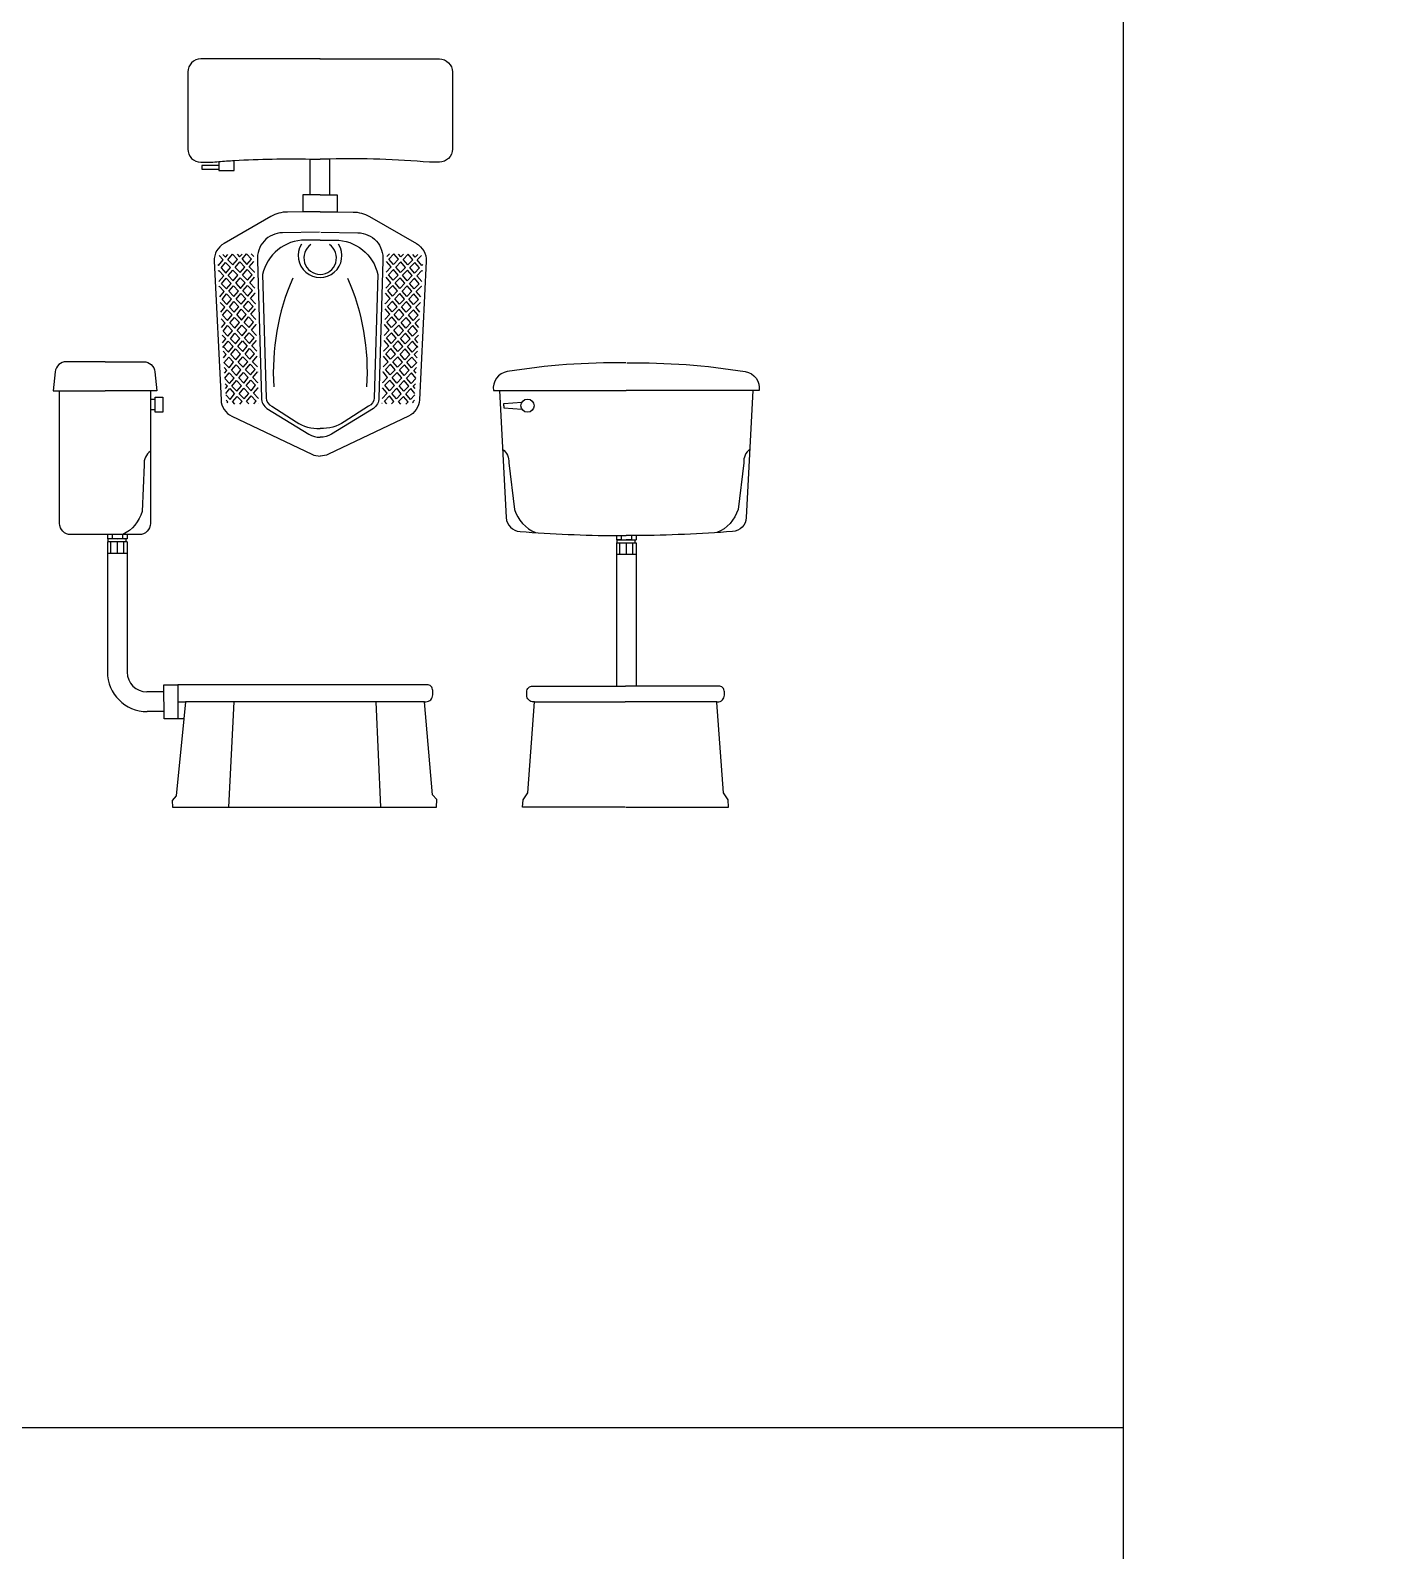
# Model space of a CAD drawing. Header units: millimetres. Extents: x 14385 to 129787, y 107826 to 186798.
# Drawn here: x 78155 to 80893, y 134325 to 137406 of the extents above; entities that cross this region are included whole.
import ezdxf

# ---------------------------------------------------------------- set-up
doc = ezdxf.new("R2010")
doc.units = ezdxf.units.MM
doc.header["$LTSCALE"] = 1000
doc.layers.add('FF-FIXT', color=31, linetype='Continuous')

# ---------------------------------------------------------------- blocks, each defined once
blk = doc.blocks.new('做成ACAD TuKuai0421')
at = {"color": 8, "linetype": 'Continuous'}
for p, q in [((-173, 1117.4), (-164.7, 1108.7)), ((-165.4, 1119.4), (-160.2, 1114)), ((-160.2, 1114), (-155.4, 1119.8)), ((-155.4, 1109), (-146.1, 1120.1)), ((-155.4, 1109), (-145.3, 1098.5)), ((-145.9, 1120.1), (-136, 1109.7)), ((-145.3, 1098.5), (-136, 1109.7)), ((-136.7, 1120.4), (-131.5, 1115)), ((-131.5, 1115), (-126.7, 1120.7)), ((-126.7, 1110), (-117.4, 1121)), ((-126.7, 1110), (-116.7, 1099.4)), ((-117.3, 1121), (-107.3, 1110.6)), ((-116.7, 1099.4), (-107.3, 1110.6)), ((-108, 1121.3), (-102.7, 1115.8)), ((-102.8, 1115.9), (-102.7, 1116)), ((171.8, 1121.3), (166.5, 1115.8)), ((166.6, 1115.9), (166.5, 1116)), ((181, 1121), (171.1, 1110.6)), ((180.4, 1099.4), (171.1, 1110.6)), ((190.5, 1110), (180.4, 1099.4)), ((190.5, 1110), (181.2, 1121)), ((195.3, 1115), (190.5, 1120.7)), ((200.5, 1120.4), (195.3, 1115)), ((209.7, 1120.1), (199.8, 1109.7)), ((209.1, 1098.5), (199.8, 1109.7)), ((219.2, 1109), (209.1, 1098.5)), ((219.2, 1109), (209.9, 1120.1)), ((224, 1114), (219.2, 1119.8)), ((229.2, 1119.4), (224, 1114)), ((236.8, 1117.4), (228.4, 1108.7)), ((-175.8, 1099.5), (-174, 1097.6)), ((-175, 1085.7), (-173.7, 1087.3)), ((-174, 1097.6), (-164.7, 1108.7)), ((-173.7, 1087.3), (-163.6, 1076.7)), ((-169.2, 1092.6), (-159.9, 1103.7)), ((-169.2, 1092.6), (-159.2, 1082.1)), ((-159.9, 1103.7), (-149.8, 1093.2)), ((-159.2, 1082.1), (-149.8, 1093.2)), ((-154.4, 1077), (-145, 1088.2)), ((-145, 1088.2), (-134.9, 1077.7)), ((-140.6, 1093.5), (-131.2, 1104.6)), ((-140.6, 1093.5), (-130.5, 1083)), ((-131.2, 1104.6), (-121.1, 1094.1)), ((-130.5, 1083), (-121.1, 1094.1)), ((-125.7, 1078), (-116.3, 1089.1)), ((-116.3, 1089.1), (-106.3, 1078.6)), ((-115.6, 1067.4), (-106.3, 1078.6)), ((-111.9, 1094.4), (-102.4, 1105.7)), ((-111.9, 1094.4), (-101.7, 1083.8)), ((-102.5, 1105.6), (-102.4, 1105.4)), ((-101.8, 1083.9), (-101.7, 1084)), ((175.6, 1094.4), (165.5, 1083.8)), ((165.6, 1083.9), (165.5, 1084)), ((166.3, 1105.6), (166.1, 1105.4)), ((175.6, 1094.4), (166.2, 1105.7)), ((180.1, 1089.1), (170, 1078.6)), ((179.4, 1067.4), (170, 1078.6)), ((189.5, 1078), (180.1, 1089.1)), ((195, 1104.6), (184.9, 1094.1)), ((194.3, 1083), (184.9, 1094.1)), ((204.3, 1093.5), (194.3, 1083)), ((204.3, 1093.5), (195, 1104.6)), ((208.8, 1088.2), (198.7, 1077.7)), ((218.2, 1077), (208.8, 1088.2)), ((223.6, 1103.7), (213.6, 1093.2)), ((223, 1082.1), (213.6, 1093.2)), ((233, 1092.6), (223, 1082.1)), ((233, 1092.6), (223.6, 1103.7)), ((237.5, 1087.3), (227.4, 1076.7)), ((237.8, 1097.6), (228.4, 1108.7)), ((238.8, 1085.7), (237.5, 1087.3)), ((239.6, 1099.5), (237.8, 1097.6)), ((-173.8, 1066.4), (-173, 1065.6)), ((-173.7, 1064.8), (-163.6, 1076.7)), ((-173.1, 1055.8), (-162.6, 1044.8)), ((-173.1, 1054.8), (-172.7, 1055.3)), ((-168.2, 1060.6), (-158.8, 1071.7)), ((-168.2, 1060.6), (-158.1, 1050.1)), ((-158.8, 1071.7), (-148.8, 1061.2)), ((-158.1, 1050.1), (-148.8, 1061.2)), ((-154.4, 1077), (-144.3, 1066.5)), ((-153.4, 1045.1), (-144, 1056.2)), ((-144.3, 1066.5), (-134.9, 1077.7)), ((-144, 1056.2), (-133.9, 1045.7)), ((-139.5, 1061.5), (-130.2, 1072.7)), ((-139.5, 1061.5), (-129.5, 1051)), ((-130.2, 1072.7), (-120.1, 1062.1)), ((-129.5, 1051), (-120.1, 1062.1)), ((-125.7, 1078), (-115.6, 1067.4)), ((-124.7, 1046), (-115.3, 1057.1)), ((-115.3, 1057.1), (-105.2, 1046.6)), ((-110.8, 1062.4), (-101.4, 1073.7)), ((-110.8, 1062.4), (-100.6, 1051.8)), ((-101.5, 1073.6), (-101.3, 1073.5)), ((-100.8, 1051.9), (-100.7, 1052)), ((174.6, 1062.4), (164.4, 1051.8)), ((174.6, 1062.4), (165.1, 1073.7)), ((165.2, 1073.6), (165.1, 1073.5)), ((179.1, 1057.1), (169, 1046.6)), ((188.4, 1046), (179.1, 1057.1)), ((189.5, 1078), (179.4, 1067.4)), ((193.9, 1072.7), (183.9, 1062.1)), ((193.2, 1051), (183.9, 1062.1)), ((203.3, 1061.5), (193.2, 1051)), ((203.3, 1061.5), (193.9, 1072.7)), ((207.8, 1056.2), (197.7, 1045.7)), ((208.1, 1066.5), (198.7, 1077.7)), ((217.1, 1045.1), (207.8, 1056.2)), ((218.2, 1077), (208.1, 1066.5)), ((222.6, 1071.7), (212.6, 1061.2)), ((221.9, 1050.1), (212.6, 1061.2)), ((232, 1060.6), (221.9, 1050.1)), ((232, 1060.6), (222.6, 1071.7)), ((236.9, 1055.8), (226.4, 1044.8)), ((237.5, 1064.8), (227.4, 1076.7)), ((236.9, 1054.8), (236.4, 1055.3)), ((237.6, 1066.4), (236.8, 1065.6)), ((-171.8, 1033.9), (-162.6, 1044.8)), ((-171.1, 1022.7), (-161.6, 1012.8)), ((-167.2, 1028.6), (-157.8, 1039.8)), ((-167.2, 1028.6), (-157.1, 1018.1)), ((-157.8, 1039.8), (-147.7, 1029.2)), ((-157.1, 1018.1), (-147.7, 1029.2)), ((-153.4, 1045.1), (-143.3, 1034.5)), ((-152.3, 1013.1), (-143, 1024.2)), ((-143.3, 1034.5), (-133.9, 1045.7)), ((-143, 1024.2), (-132.9, 1013.7)), ((-138.5, 1029.5), (-129.1, 1040.7)), ((-138.5, 1029.5), (-128.4, 1019)), ((-129.1, 1040.7), (-119.1, 1030.2)), ((-128.4, 1019), (-119.1, 1030.2)), ((-124.7, 1046), (-114.6, 1035.5)), ((-123.6, 1014), (-114.3, 1025.1)), ((-114.6, 1035.5), (-105.2, 1046.6)), ((-114.3, 1025.1), (-104.2, 1014.6)), ((-109.8, 1030.5), (-100.3, 1041.7)), ((-109.8, 1030.5), (-99.6, 1019.8)), ((-100.4, 1041.6), (-100.3, 1041.5)), ((-99.7, 1019.9), (-99.6, 1020.1)), ((173.6, 1030.5), (163.4, 1019.8)), ((163.5, 1019.9), (163.4, 1020.1)), ((173.6, 1030.5), (164.1, 1041.7)), ((164.2, 1041.6), (164.1, 1041.5)), ((178, 1025.1), (168, 1014.6)), ((178.4, 1035.5), (169, 1046.6)), ((187.4, 1014), (178, 1025.1)), ((188.4, 1046), (178.4, 1035.5)), ((192.9, 1040.7), (182.8, 1030.2)), ((192.2, 1019), (182.8, 1030.2)), ((202.3, 1029.5), (192.2, 1019)), ((202.3, 1029.5), (192.9, 1040.7)), ((206.7, 1024.2), (196.7, 1013.7)), ((207.1, 1034.5), (197.7, 1045.7)), ((216.1, 1013.1), (206.7, 1024.2)), ((217.1, 1045.1), (207.1, 1034.5)), ((221.6, 1039.8), (211.5, 1029.2)), ((220.9, 1018.1), (211.5, 1029.2)), ((231, 1028.6), (220.9, 1018.1)), ((231, 1028.6), (221.6, 1039.8)), ((234.9, 1022.7), (225.4, 1012.8)), ((235.6, 1033.9), (226.4, 1044.8)), ((-169.9, 1002.9), (-161.6, 1012.8)), ((-169.1, 989.7), (-160.6, 980.8)), ((-166.2, 996.6), (-156.8, 1007.8)), ((-166.2, 996.6), (-156.1, 986.1)), ((-156.8, 1007.8), (-146.7, 997.3)), ((-156.1, 986.1), (-146.7, 997.3)), ((-152.3, 1013.1), (-142.3, 1002.6)), ((-151.3, 981.1), (-141.9, 992.2)), ((-142.3, 1002.6), (-132.9, 1013.7)), ((-141.9, 992.2), (-131.9, 981.7)), ((-137.5, 997.5), (-128.1, 1008.7)), ((-137.5, 997.5), (-127.4, 987)), ((-128.1, 1008.7), (-118, 998.2)), ((-127.4, 987), (-118, 998.2)), ((-123.6, 1014), (-113.6, 1003.5)), ((-122.6, 982), (-113.2, 993.2)), ((-113.6, 1003.5), (-104.2, 1014.6)), ((-113.2, 993.2), (-103.2, 982.6)), ((-108.8, 998.5), (-99.3, 1009.7)), ((-108.8, 998.5), (-98.6, 987.8)), ((-99.4, 1009.6), (-99.3, 1009.5)), ((-98.7, 988), (-98.6, 988.1)), ((172.5, 998.5), (162.4, 987.8)), ((162.5, 988), (162.4, 988.1)), ((172.5, 998.5), (163.1, 1009.7)), ((163.2, 1009.6), (163.1, 1009.5)), ((177, 993.2), (166.9, 982.6)), ((177.3, 1003.5), (168, 1014.6)), ((186.4, 982), (177, 993.2)), ((187.4, 1014), (177.3, 1003.5)), ((191.9, 1008.7), (181.8, 998.2)), ((191.2, 987), (181.8, 998.2)), ((201.2, 997.5), (191.2, 987)), ((201.2, 997.5), (191.9, 1008.7)), ((205.7, 992.2), (195.6, 981.7)), ((206, 1002.6), (196.7, 1013.7)), ((215.1, 981.1), (205.7, 992.2)), ((216.1, 1013.1), (206, 1002.6)), ((220.6, 1007.8), (210.5, 997.3)), ((219.9, 986.1), (210.5, 997.3)), ((229.9, 996.6), (219.9, 986.1)), ((229.9, 996.6), (220.6, 1007.8)), ((232.8, 989.7), (224.3, 980.8)), ((233.6, 1002.9), (225.4, 1012.8)), ((-168, 972), (-160.6, 980.8)), ((-167, 956.6), (-159.5, 948.8)), ((-165.1, 964.6), (-155.8, 975.8)), ((-165.1, 964.6), (-155.1, 954.1)), ((-155.8, 975.8), (-145.7, 965.3)), ((-155.1, 954.1), (-145.7, 965.3)), ((-151.3, 981.1), (-141.2, 970.6)), ((-150.3, 949.1), (-140.9, 960.3)), ((-141.2, 970.6), (-131.9, 981.7)), ((-140.9, 960.3), (-130.8, 949.7)), ((-136.4, 965.6), (-127.1, 976.7)), ((-136.4, 965.6), (-126.4, 955)), ((-127.1, 976.7), (-117, 966.2)), ((-126.4, 955), (-117, 966.2)), ((-122.6, 982), (-112.5, 971.5)), ((-121.6, 950), (-112.2, 961.2)), ((-112.5, 971.5), (-103.2, 982.6)), ((-112.2, 961.2), (-102.1, 950.7)), ((-107.7, 966.5), (-98.3, 977.8)), ((-107.7, 966.5), (-97.6, 955.8)), ((-98.4, 977.6), (-98.3, 977.5)), ((171.5, 966.5), (161.3, 955.8)), ((171.5, 966.5), (162, 977.8)), ((162.1, 977.6), (162, 977.5)), ((176, 961.2), (165.9, 950.7)), ((176.3, 971.5), (166.9, 982.6)), ((185.3, 950), (176, 961.2)), ((186.4, 982), (176.3, 971.5)), ((190.8, 976.7), (180.8, 966.2)), ((190.1, 955), (180.8, 966.2)), ((200.2, 965.6), (190.1, 955)), ((200.2, 965.6), (190.8, 976.7)), ((204.7, 960.3), (194.6, 949.7)), ((205, 970.6), (195.6, 981.7)), ((214, 949.1), (204.7, 960.3)), ((215.1, 981.1), (205, 970.6)), ((219.5, 975.8), (209.5, 965.3)), ((218.8, 954.1), (209.5, 965.3)), ((228.9, 964.6), (218.8, 954.1)), ((228.9, 964.6), (219.5, 975.8)), ((230.8, 956.6), (223.3, 948.8)), ((231.7, 972), (224.3, 980.8)), ((-166.1, 941), (-159.5, 948.8)), ((-165.6, 934.3), (-154, 922.1)), ((-165.4, 931.1), (-154.7, 943.8)), ((-154.7, 943.8), (-144.7, 933.3)), ((-154, 922.1), (-144.7, 933.3)), ((-150.3, 949.1), (-140.2, 938.6)), ((-149.2, 917.1), (-139.9, 928.3)), ((-140.2, 938.6), (-130.8, 949.7)), ((-139.9, 928.3), (-129.8, 917.8)), ((-135.4, 933.6), (-126, 944.7)), ((-135.4, 933.6), (-125.3, 923.1)), ((-126, 944.7), (-116, 934.2)), ((-125.3, 923.1), (-116, 934.2)), ((-121.6, 950), (-111.5, 939.5)), ((-120.5, 918.1), (-111.2, 929.2)), ((-111.5, 939.5), (-102.1, 950.7)), ((-111.2, 929.2), (-101.1, 918.7)), ((-106.7, 934.5), (-97.2, 945.8)), ((-106.7, 934.5), (-96.5, 923.9)), ((-97.3, 945.7), (-97.2, 945.5)), ((-96.6, 924), (-96.5, 924.1)), ((170.5, 934.5), (160.3, 923.9)), ((170.5, 934.5), (161, 945.8)), ((161.1, 945.7), (161, 945.5)), ((175, 929.2), (164.9, 918.7)), ((175.3, 939.5), (165.9, 950.7)), ((184.3, 918.1), (175, 929.2)), ((185.3, 950), (175.3, 939.5)), ((189.8, 944.7), (179.7, 934.2)), ((189.1, 923.1), (179.7, 934.2)), ((199.2, 933.6), (189.1, 923.1)), ((199.2, 933.6), (189.8, 944.7)), ((203.6, 928.3), (193.6, 917.8)), ((204, 938.6), (194.6, 949.7)), ((213, 917.1), (203.6, 928.3)), ((214, 949.1), (204, 938.6)), ((218.5, 943.8), (208.4, 933.3)), ((217.8, 922.1), (208.4, 933.3)), ((229.4, 934.3), (217.8, 922.1)), ((229.2, 931.1), (218.5, 943.8)), ((229.8, 941), (223.3, 948.8)), ((-165, 923.6), (-158.5, 916.8)), ((-164.1, 910.1), (-158.5, 916.8)), ((-163.6, 901.2), (-153, 890.2)), ((-163.5, 900.1), (-153.7, 911.8)), ((-153.7, 911.8), (-143.6, 901.3)), ((-153, 890.2), (-143.6, 901.3)), ((-149.2, 917.1), (-139.2, 906.6)), ((-148.2, 885.1), (-138.8, 896.3)), ((-139.2, 906.6), (-129.8, 917.8)), ((-138.8, 896.3), (-128.8, 885.8)), ((-134.4, 901.6), (-125, 912.7)), ((-134.4, 901.6), (-124.3, 891.1)), ((-125, 912.7), (-114.9, 902.2)), ((-124.3, 891.1), (-114.9, 902.2)), ((-120.5, 918.1), (-110.5, 907.5)), ((-119.5, 886.1), (-110.1, 897.2)), ((-110.5, 907.5), (-101.1, 918.7)), ((-110.1, 897.2), (-100.1, 886.7)), ((-105.7, 902.5), (-96.2, 913.8)), ((-105.7, 902.5), (-95.5, 891.9)), ((-96.3, 913.7), (-96.2, 913.5)), ((169.5, 902.5), (159.3, 891.9)), ((169.5, 902.5), (160, 913.8)), ((173.9, 897.2), (163.9, 886.7)), ((174.3, 907.5), (164.9, 918.7)), ((183.3, 886.1), (173.9, 897.2)), ((184.3, 918.1), (174.3, 907.5)), ((188.8, 912.7), (178.7, 902.2)), ((188.1, 891.1), (178.7, 902.2)), ((198.2, 901.6), (188.1, 891.1)), ((198.2, 901.6), (188.8, 912.7)), ((202.6, 896.3), (192.5, 885.8)), ((202.9, 906.6), (193.6, 917.8)), ((212, 885.1), (202.6, 896.3)), ((213, 917.1), (202.9, 906.6)), ((217.5, 911.8), (207.4, 901.3)), ((216.8, 890.2), (207.4, 901.3)), ((227.4, 901.2), (216.8, 890.2)), ((227.3, 900.1), (217.5, 911.8)), ((228.7, 923.6), (222.3, 916.8)), ((227.9, 910.1), (222.3, 916.8)), ((-162.9, 890.6), (-157.5, 884.8)), ((-162.2, 879.2), (-157.5, 884.8)), ((-161.6, 869.2), (-152.7, 879.8)), ((-161.6, 868.2), (-152, 858.2)), ((-152.7, 879.8), (-142.6, 869.3)), ((-152, 858.2), (-142.6, 869.3)), ((-148.2, 885.1), (-138.1, 874.6)), ((-147.2, 853.2), (-137.8, 864.3)), ((-138.1, 874.6), (-128.8, 885.8)), ((-137.8, 864.3), (-127.7, 853.8)), ((-133.3, 869.6), (-124, 880.8)), ((-133.3, 869.6), (-123.3, 859.1)), ((-124, 880.8), (-113.9, 870.2)), ((-123.3, 859.1), (-113.9, 870.2)), ((-119.5, 886.1), (-109.5, 875.6)), ((-118.5, 854.1), (-109.1, 865.2)), ((-109.5, 875.6), (-100.1, 886.7)), ((-109.1, 865.2), (-99.1, 854.7)), ((-104.7, 870.5), (-95.2, 881.8)), ((-104.7, 870.5), (-94.5, 859.9)), ((-95.3, 881.7), (-95.2, 881.6)), ((168.4, 870.5), (158.2, 859.9)), ((168.4, 870.5), (159, 881.8)), ((172.9, 865.2), (162.8, 854.7)), ((173.2, 875.6), (163.9, 886.7)), ((182.3, 854.1), (172.9, 865.2)), ((183.3, 886.1), (173.2, 875.6)), ((187.8, 880.8), (177.7, 870.2)), ((187.1, 859.1), (177.7, 870.2)), ((197.1, 869.6), (187.1, 859.1)), ((197.1, 869.6), (187.8, 880.8)), ((201.6, 864.3), (191.5, 853.8)), ((201.9, 874.6), (192.5, 885.8)), ((211, 853.2), (201.6, 864.3)), ((212, 885.1), (201.9, 874.6)), ((216.4, 879.8), (206.4, 869.3)), ((215.7, 858.2), (206.4, 869.3)), ((225.3, 868.2), (215.7, 858.2)), ((225.4, 869.2), (216.4, 879.8)), ((226.7, 890.6), (221.2, 884.8)), ((226, 879.2), (221.2, 884.8)), ((-160.9, 857.5), (-156.4, 852.9)), ((-160.3, 848.2), (-156.4, 852.9)), ((-159.7, 838.3), (-151.6, 847.9)), ((-159.5, 835.1), (-150.9, 826.2)), ((-151.6, 847.9), (-141.6, 837.3)), ((-150.9, 826.2), (-141.6, 837.3)), ((-147.2, 853.2), (-137.1, 842.6)), ((-146.1, 821.2), (-136.8, 832.3)), ((-137.1, 842.6), (-127.7, 853.8)), ((-136.8, 832.3), (-126.7, 821.8)), ((-132.3, 837.6), (-122.9, 848.8)), ((-132.3, 837.6), (-122.3, 827.1)), ((-122.9, 848.8), (-112.9, 838.3)), ((-122.3, 827.1), (-112.9, 838.3)), ((-118.5, 854.1), (-108.4, 843.6)), ((-117.5, 822.1), (-108.1, 833.2)), ((-108.4, 843.6), (-99.1, 854.7)), ((-108.1, 833.2), (-98, 822.7)), ((-103.6, 838.6), (-94.1, 849.8)), ((-103.6, 838.6), (-93.4, 827.9)), ((-94.6, 860), (-94.5, 860.2)), ((-94.3, 849.7), (-94.1, 849.6)), ((167.4, 838.6), (157.2, 827.9)), ((167.4, 838.6), (157.9, 849.8)), ((158.4, 860), (158.3, 860.2)), ((171.9, 833.2), (161.8, 822.7)), ((172.2, 843.6), (162.8, 854.7)), ((181.2, 822.1), (171.9, 833.2)), ((182.3, 854.1), (172.2, 843.6)), ((186.7, 848.8), (176.7, 838.3)), ((186, 827.1), (176.7, 838.3)), ((196.1, 837.6), (186, 827.1)), ((196.1, 837.6), (186.7, 848.8)), ((200.6, 832.3), (190.5, 821.8)), ((200.9, 842.6), (191.5, 853.8)), ((209.9, 821.2), (200.6, 832.3)), ((211, 853.2), (200.9, 842.6)), ((215.4, 847.9), (205.3, 837.3)), ((214.7, 826.2), (205.3, 837.3)), ((223.3, 835.1), (214.7, 826.2)), ((223.5, 838.3), (215.4, 847.9)), ((224.7, 857.5), (220.2, 852.9)), ((224.1, 848.2), (220.2, 852.9)), ((-158.8, 824.4), (-155.4, 820.9)), ((-156.8, 819.3), (-155.4, 820.9)), ((-146.1, 821.2), (-141.6, 816.5)), ((-131, 816.7), (-126.7, 821.8)), ((-117.5, 822.1), (-112.6, 817)), ((-102.7, 817.2), (-98, 822.7)), ((-93.4, 817.5), (-93.2, 817.7)), ((-93.2, 817.7), (-93.1, 817.6)), ((157, 817.7), (156.9, 817.6)), ((157.2, 817.5), (157, 817.7)), ((166.4, 817.2), (161.8, 822.7)), ((181.2, 822.1), (176.4, 817)), ((194.8, 816.7), (190.5, 821.8)), ((209.9, 821.2), (205.4, 816.5)), ((222.6, 824.4), (219.2, 820.9)), ((220.5, 819.3), (219.2, 820.9))]:
    blk.add_line(p, q, dxfattribs=at)
at = {"linetype": 'Continuous'}
for p, q in [((164.5, 1051.9), (164.4, 1052)), ((160.4, 924), (160.3, 924.1)), ((160.1, 913.7), (160, 913.5)), ((159.1, 881.7), (158.9, 881.6)), ((158, 849.7), (157.9, 849.6)), ((-399.4, 537.7), (-399.4, 273.9)), ((-359.4, 537.7), (-359.4, 273.5)), ((-284.8, 233.5), (-319.4, 233.5)), ((-284.8, 193.5), (-319, 193.5))]:
    blk.add_line(p, q, dxfattribs=at)
for points in [[(31.9, 1516.1), (-210, 1516.1, 0.414214), (-236.5, 1489.6), (-236.5, 1333.3, 0.414214), (-210, 1306.8), (-189.9, 1306.8, -0.002047), (-173.9, 1308.1, 1.030971)], [(31.1, 1516.1), (273.1, 1516.1, -0.414214), (299.6, 1489.6), (299.6, 1333.3, -0.414214), (273.1, 1306.8), (253, 1306.8, 0.025712), (51.5, 1313.2, -1.030971)], [(-173.9, 1308.1, -0.00404), (-142.3, 1310.2, 1.030971)], [(-142.3, 1310.2, -0.019632), (11.5, 1313.2, 1.030971)], [(11.5, 1313.2, -0.002552), (31.5, 1312.7, 1.030971)], [(51.5, 1313.2, 0.00255), (31.5, 1312.7, -1.030971)], [(-3.2, 1206), (-34.8, 1205.8, 0.126627), (-68.3, 1196.9), (-163.1, 1142.2, 0.273634), (-183.3, 1106.3), (-169.2, 825.2, 0.275637), (-147.2, 792.1), (14.8, 715, 0.111502), (31.7, 711.2, 0.132228)], [(31.9, 1206.3), (-3.2, 1206, 0.126627)], [(31.5, 1206.3), (66.2, 1206, -0.126627)], [(66.2, 1206), (98.2, 1205.8, -0.126627), (131.7, 1196.9), (226.5, 1142.2, -0.273634), (246.7, 1106.3), (232.6, 825.2, -0.275637), (210.5, 792.1), (48.6, 715, -0.111502), (31.7, 711.2, -0.132228)], [(30.6, 1165), (-44.6, 1163.8, 0.4341), (-95.3, 1107.9), (-87.5, 828.8, 0.240877), (-76.1, 808), (8.9, 755.9, 0.138369), (31.7, 749.5, 0.58547)], [(31.7, 1148.9), (1.6, 1148.9, 0.353654), (-85, 1078.9), (-78, 829.1, 0.298406), (-66.2, 812.1), (-17.2, 780.8, 0.160912), (31.7, 767.3, 0.750717)], [(32.8, 1165), (108, 1163.8, -0.4341), (158.7, 1107.9), (150.8, 828.8, -0.240877), (139.4, 808), (54.5, 755.9, -0.138369), (31.7, 749.5, -0.58547)], [(31.7, 1148.9), (61.8, 1148.9, -0.353654), (148.4, 1078.9), (141.3, 829.1, -0.298406), (129.6, 812.1), (80.5, 780.8, -0.160912), (31.7, 767.3, -0.750717)], [(-403.7, 902.4), (-482.7, 902.4, 0.385314), (-505.2, 882.1), (-509.1, 843.4), (-496.3, 843.4)], [(-403.7, 902.4), (-325.7, 902.4, -0.385314), (-303.2, 882.1), (-299.3, 843.4), (-312.1, 843.4)], [(650.9, 900, 0.044197), (410.7, 882.4, 0.409849), (382.7, 844), (395.1, 844)], [(652.7, 900, -0.044197), (892.9, 882.4, -0.409849), (920.9, 844), (908.5, 844)], [(-399.4, 552.2), (-404.2, 552.2), (-473.7, 552.2, -0.414214), (-496.3, 574.8), (-496.3, 843.4)], [(-312.1, 843.4), (-312.1, 825.7, -0.414214)], [(395.1, 844), (408.6, 586.5, 0.383416), (436.6, 558.5, 0.01863), (631.8, 550.2, 0.593152)], [(908.5, 844), (895, 586.5, -0.383416), (867, 558.5, -0.01863), (671.8, 550.2, -0.593152)], [(-312.1, 805), (-312.1, 574.8, -0.414214), (-334.7, 552.2), (-359.4, 552.2)], [(-312.1, 825.7), (-312.1, 805, -0.414214)], [(-312.3, 721.2, 0.26645), (-324.9, 693.6), (-329.3, 599.3, -0.224146), (-368.2, 552.4, -1.200063)], [(401.3, 725, -0.26645), (413.8, 697.4), (425.2, 603.1, 0.214889), (468.2, 556.1, 1.175234)], [(902.4, 725, 0.26645), (889.8, 697.4), (878.4, 603.1, -0.214889), (835.5, 556.1, -1.175234)], [(631.8, 550.2, 0.001927), (651.8, 550.2, 0.594618)], [(671.8, 550.2, -0.001927), (651.8, 550.2, -0.594618)], [(243.1, 213.4), (246, 213.4, 0.414214), (259.8, 227.2), (259.8, 236.1, 0.414214), (247.8, 248.1), (-256.9, 248.1)], [(465.6, 213), (464, 213, -0.414214), (450.2, 226.8), (450.2, 233.6, -0.414214), (462, 245.4), (631.8, 245.4)], [(835.2, 213), (836.8, 213, 0.414214), (850.6, 226.8), (850.6, 233.6, 0.414214), (838.8, 245.4), (671.8, 245.4)]]:
    blk.add_lwpolyline(points, format="xyb", dxfattribs=at)
for points in [[(-173.9, 1300), (-207.9, 1300), (-207.9, 1292.4), (-173.9, 1292.4)], [(-173.9, 1292.4), (-173.9, 1289.7), (-142.3, 1289.7), (-142.3, 1310.2)], [(-173.9, 1308.1), (-173.9, 1300)], [(-173.9, 1300), (-173.9, 1292.4)], [(11.5, 1240.4), (11.5, 1313.2)], [(51.5, 1240.4), (51.5, 1313.2)], [(11.5, 1240.4), (-3.2, 1240.4), (-3.2, 1206.1)], [(31.5, 1240.4), (11.5, 1240.4)], [(31.5, 1240.4), (51.5, 1240.4)], [(51.5, 1240.4), (66.2, 1240.4), (66.2, 1206.1)], [(-496.3, 843.4), (-404.2, 843.4)], [(-312.1, 843.4), (-404.2, 843.4)], [(395.1, 844), (651.8, 844)], [(908.5, 844), (651.8, 844)], [(-302.8, 825.7), (-312, 825.7)], [(-302.8, 805), (-312, 805)], [(-302.7, 825.7), (-302.7, 830.6), (-287.1, 830.6), (-287.1, 800.1)], [(-302.7, 805), (-302.7, 825.7)], [(-287.1, 800.1), (-302.7, 800.1), (-302.7, 805)], [(403.5, 813.4), (403.5, 817.8), (440.5, 820.4)], [(403.5, 813.4), (403.5, 809), (440.5, 806.4)], [(-359.4, 552.2), (-399.4, 552.2)], [(-390, 552.2), (-390, 544.1), (-394.3, 543.3), (-399.4, 544.1)], [(-399.4, 552.2), (-399.4, 543.3)], [(-397.6, 543.3), (-399.4, 543.3)], [(-397.6, 537.7), (-399.4, 537.7)], [(-361.2, 543.3), (-397.6, 543.3)], [(-397.6, 537.7), (-397.6, 543.3)], [(-361.2, 537.7), (-397.6, 537.7)], [(-392.5, 514.1), (-392.5, 537.7)], [(-390, 544.1), (-379.4, 543.3)], [(-368.8, 544.1), (-379.4, 543.3)], [(-379.4, 537.7), (-379.4, 514.2)], [(-368.8, 552.2), (-368.8, 544.1), (-364.5, 543.3), (-359.4, 544.1)], [(-366.3, 514.1), (-366.3, 537.7)], [(-359.4, 543.3), (-361.2, 543.3)], [(-361.2, 537.7), (-361.2, 543.3)], [(-359.4, 537.7), (-361.2, 537.7)], [(-359.4, 552.2), (-359.4, 543.3)], [(641.2, 550.2), (641.2, 542.1), (636.9, 541.3), (631.8, 542.1)], [(631.8, 550.2), (631.8, 541.3)], [(631.8, 541.3), (633.6, 541.3)], [(631.8, 535.7), (631.8, 246.4)], [(631.8, 535.7), (633.6, 535.7)], [(633.6, 541.3), (670, 541.3)], [(633.6, 535.7), (633.6, 541.3)], [(633.6, 535.7), (670, 535.7)], [(638.7, 512.1), (638.7, 535.7)], [(641.2, 542.1), (651.8, 541.3)], [(662.4, 542.1), (651.8, 541.3)], [(651.8, 535.7), (651.8, 512.2)], [(662.4, 550.2), (662.4, 542.1), (666.7, 541.3), (671.8, 542.1)], [(664.9, 512.1), (664.9, 535.7)], [(670, 541.3), (671.8, 541.3)], [(670, 535.7), (670, 541.3)], [(670, 535.7), (671.8, 535.7)], [(671.8, 550.2), (671.8, 541.3)], [(671.8, 535.7), (671.8, 246.4)], [(-359.4, 514.2), (-399.4, 514.2)], [(631.8, 512.2), (671.8, 512.2)], [(-284.8, 233.5), (-284.9, 248.1), (-256.9, 248.1)], [(-256.9, 248.1), (-257, 213.3), (-241.4, 213.4)], [(-284.7, 193.5), (-284.8, 233.5)], [(631.8, 245.4), (650.4, 245.4)], [(671.8, 245.4), (650.4, 245.4)], [(-244.8, 178.9), (-284.7, 178.9), (-284.7, 193.5)], [(-267.3, -0.1), (267.3, 0.1), (267.7, 15.7), (259.1, 24.8), (243.1, 213.1)], [(-256.8, 213.2), (-256.8, 179)], [(-241.4, 213.4), (-244.8, 178.9)], [(243.1, 213.1), (243.1, 213.4), (-241.4, 213.4)], [(-143.4, 213.5), (-154.2, 0)], [(144.3, 213.4), (154.2, 0)], [(649.7, 0), (441.9, 0), (442.8, 14.9), (452.4, 28.6), (465.6, 213)], [(465.6, 213), (649.7, 213)], [(835.3, 212), (835.2, 213), (649.9, 213)], [(651.1, 0), (858.9, 0), (858, 14.9), (848.5, 28.6), (835.3, 212)], [(-244.8, 178.9), (-260.3, 22.7), (-267.9, 13.4), (-267.3, -0.1)]]:
    blk.add_lwpolyline(points, dxfattribs=at)
at = {"color": 8, "linetype": 'Continuous'}
for points in [[(-24, 1071.9, 0.117383), (-62.4, 851.9, 1.158184)], [(87.3, 1071.9, -0.117383), (125.8, 851.9, -1.158184)]]:
    blk.add_lwpolyline(points, format="xyb", dxfattribs=at)
at = {"linetype": 'Continuous'}
blk.add_circle((451.8, 813.4), 13.3, dxfattribs=at)
at = {"color": 8, "linetype": 'Continuous'}
for centre, radius, start, end in [((31.4, 1117.3), 44.3, 148.4205, 31.5795), ((32.4, 1112.7), 33.7, 125.2548, 268.8653), ((31, 1112.7), 33.7, 271.1347, 54.7452)]:
    blk.add_arc(centre, radius, start, end, dxfattribs=at)
at = {"linetype": 'Continuous'}
for centre, radius in [((-319, 273.9), 80.4), ((-319.4, 273.5), 40)]:
    blk.add_arc(centre, radius, 180, 270, dxfattribs=at)

msp = doc.modelspace()

# ---------------------------------------------------------------- linework, layer by layer
at = {"color": 1}
msp.add_line((18573.3, 134574.6), (80368.9, 134574.6), dxfattribs=at)
msp.add_lwpolyline([(129786.9, 184762.2), (129786.9, 107826.4), (18573.3, 107826.4), (18573.3, 184762.2), (80368.9, 184762.2), (80368.9, 107826.4)], dxfattribs=at)

# ---------------------------------------------------------------- block references
at = {"layer": 'FF-FIXT', "ltscale": 3}
msp.add_blockref('做成ACAD TuKuai0421', (78710.5, 135831.8), dxfattribs=at)

doc.saveas('drawing.dxf')
